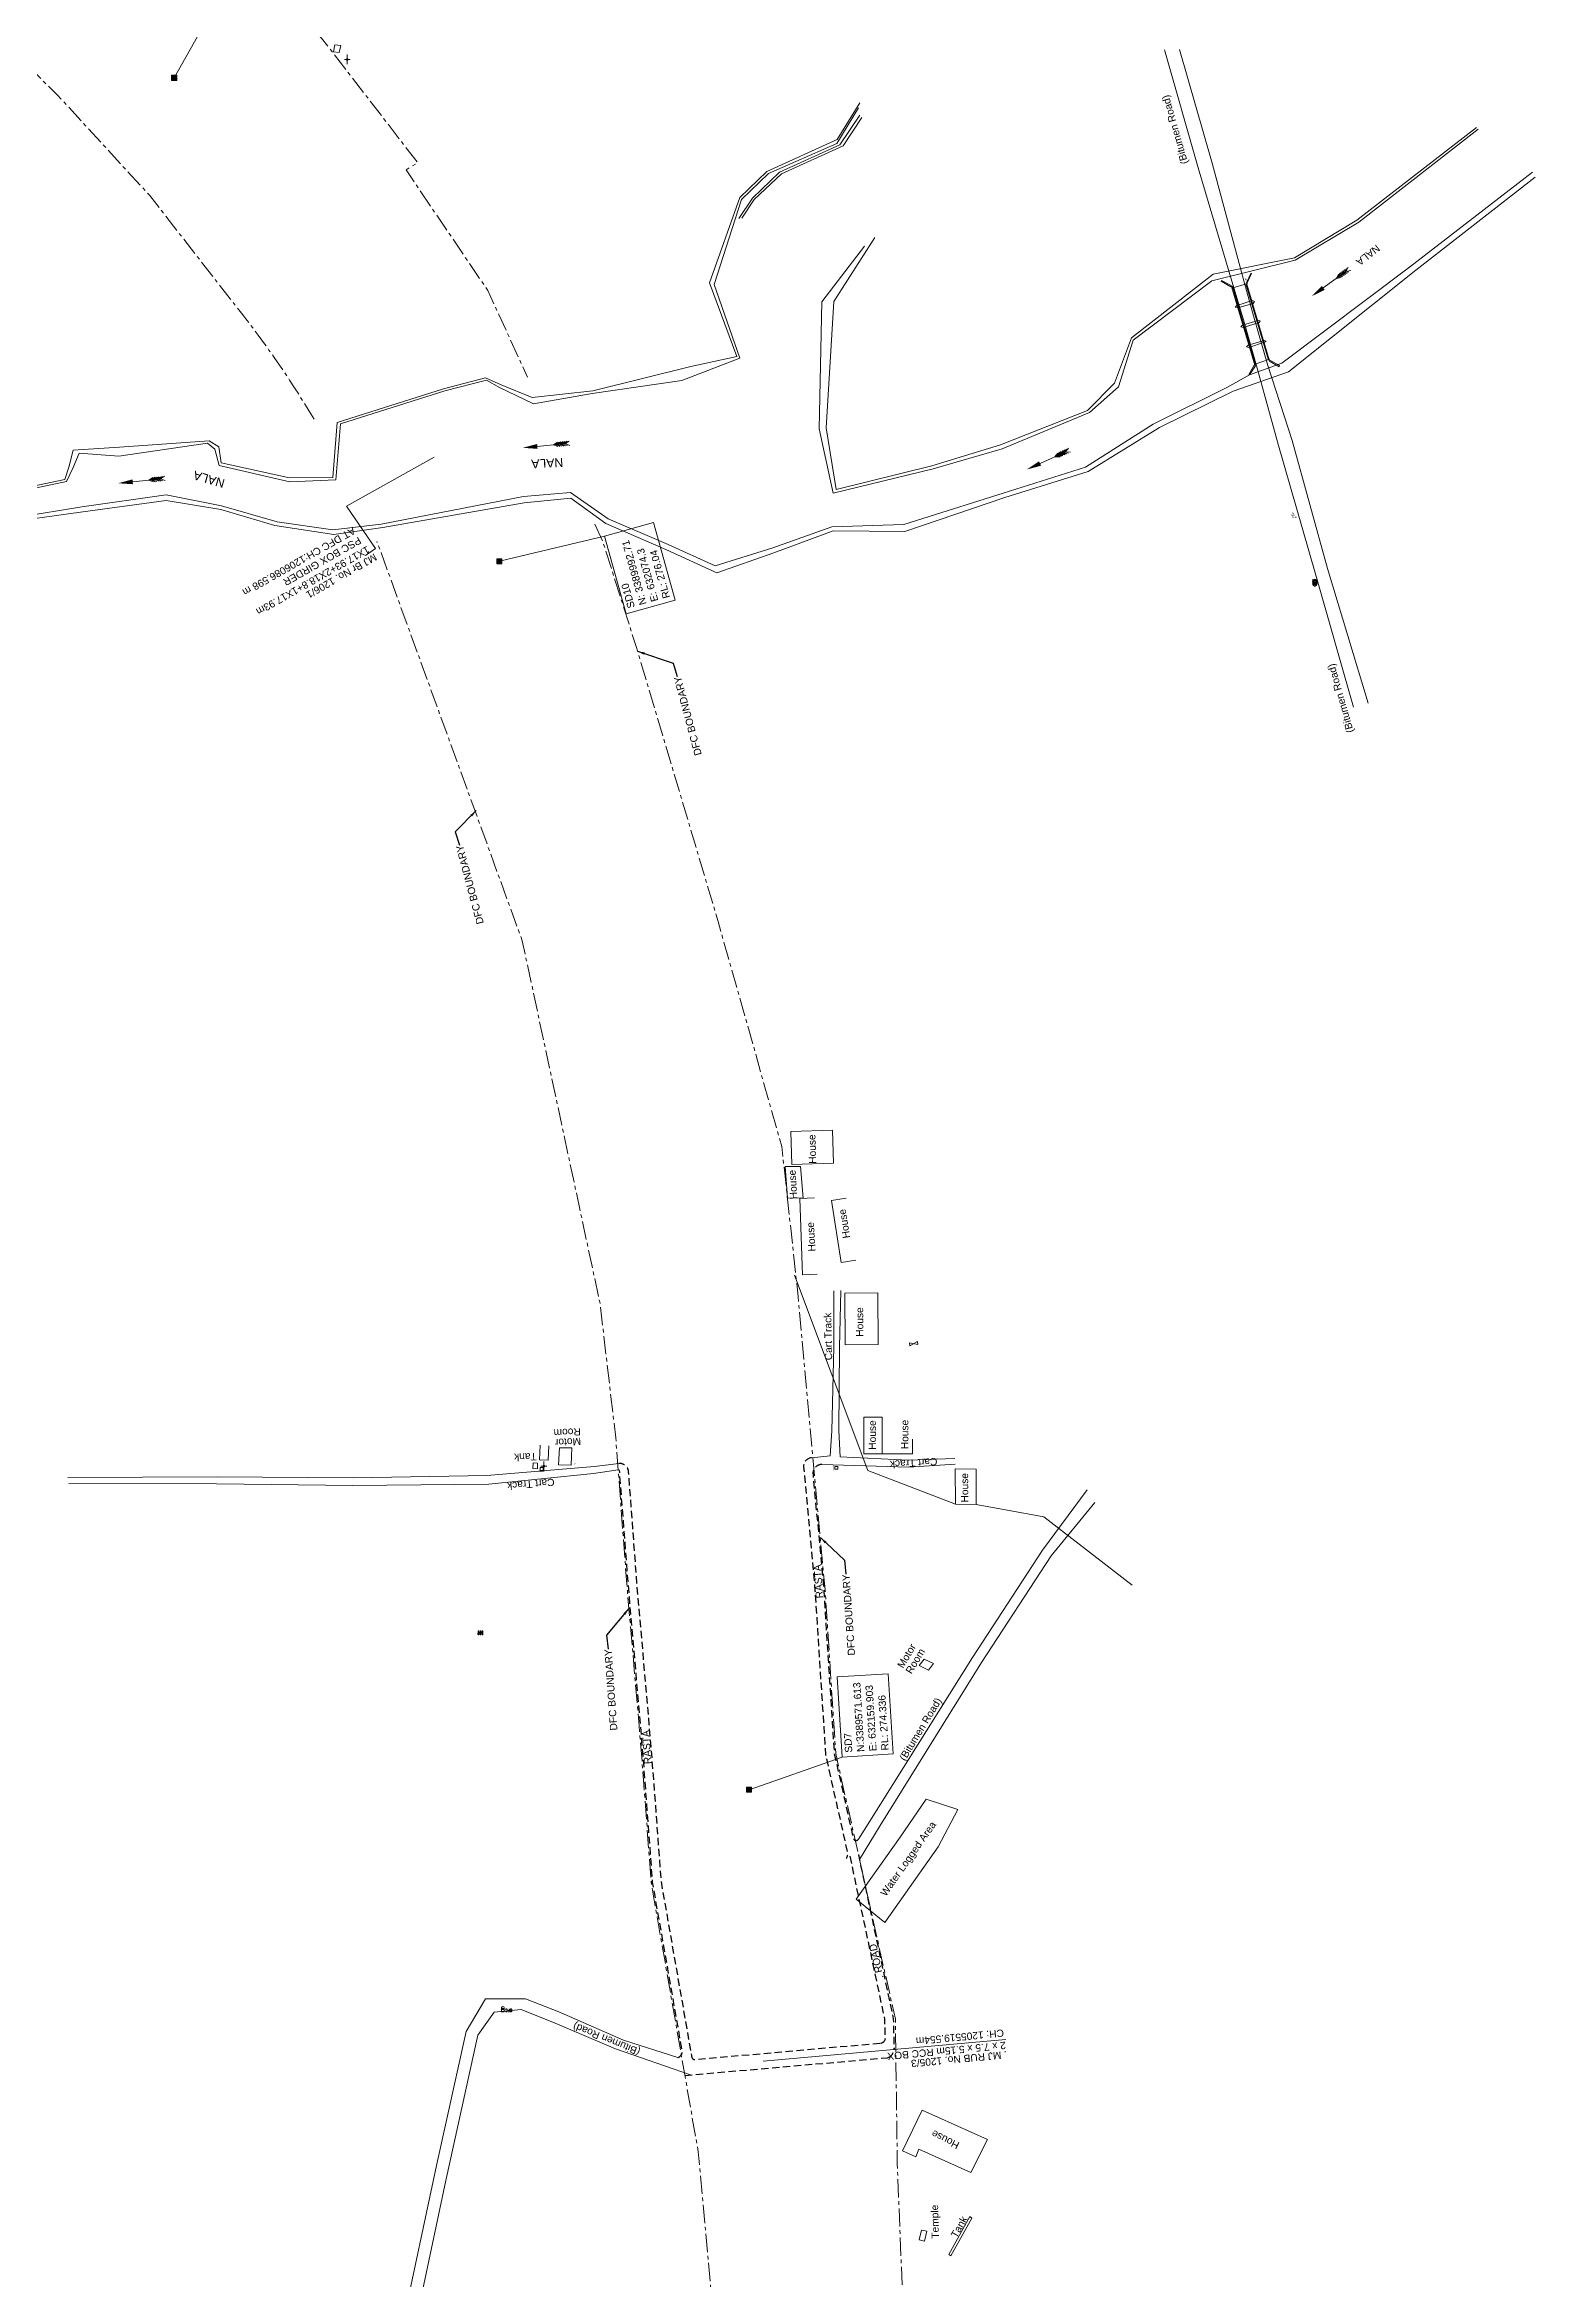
# Model space of a CAD drawing. Header units: metres. Extents: x 628572 to 633121, y 3388024 to 3391117.
# Drawn here: x 631918 to 632429, y 3389404 to 3390170 of the extents above; entities that cross this region are included whole.
import ezdxf
from ezdxf.enums import TextEntityAlignment as Align

# ---------------------------------------------------------------- set-up
doc = ezdxf.new("R2010")
doc.units = ezdxf.units.M
doc.header["$MEASUREMENT"] = 0
doc.linetypes.add('CENTER', pattern=[2, 1.25, -0.25, 0.25, -0.25])
doc.linetypes.add('DASHED', pattern=[0.75, 0.5, -0.25])
for name, color, linetype, lineweight in [('Bench_Mark', 7, 'Continuous', 0), ('Bore', 8, 'Continuous', 0), ('BRIDGE DETAILS PLAN', 1, 'Continuous', 0), ('BRIDGE_PARAPET', 251, 'Continuous', 0), ('CANAL_BOTTOM', 5, 'Continuous', 0), ('CANAL_TOP', 5, 'Continuous', 0), ('CART_TRACK', 34, 'Continuous', 0), ('COMMERCIAL_BLD_PUC', 251, 'Continuous', 0), ('DFCC BOUNDARY', 6, 'CENTER', 0), ('Gate', 251, 'Continuous', 0), ('OFC_PILLAR', 251, 'Continuous', 0), ('PIER_OR_ABUTMENT', 7, 'Continuous', 0), ('PIPE_LINE', 7, 'Continuous', 0), ('Religious_Place', 251, 'Continuous', 0), ('RESIDENTIAL_BL_PUC', 251, 'Continuous', 0), ('RESIDENTIAL_BL_SEMI', 251, 'Continuous', 0), ('River Text', 5, 'Continuous', 0), ('Shed', 251, 'Continuous', 0), ('SIGN_BOARD', 251, 'Continuous', 0), ('SIGNAL_POST', 251, 'Continuous', 0), ('Subroad Edge', 34, 'Continuous', 0), ('Tank', 7, 'Continuous', 0), ('Tbm Pillar', 8, 'Continuous', 0), ('Telephone_Pole', 8, 'Continuous', 0), ('Text', 251, 'Continuous', 0), ('TOPOSTYLEREMARK', 251, 'Continuous', 0), ('Transformer', 251, 'Continuous', 0), ('VILLAGE_BOUNDARY', 7, 'Continuous', 0), ('WATER_LOGGED_AREA', 5, 'Continuous', 0), ('WING_WALL', 7, 'Continuous', 0)]:
    doc.layers.add(name, color=color, linetype=linetype, lineweight=lineweight)
doc.layers.add('PROPOSED ROAD', color=10, linetype='DASHED')
doc.styles.add('notes', font='romans.shx', dxfattribs={"height": 2})
doc.styles.get("Standard").update_dxf_attribs({"font": 'arial.ttf'})
doc.styles.add('Text', font='arial.ttf', dxfattribs={"height": 2})
doc.dimstyles.new('ISO-25', dxfattribs={"dimtxt": 2.5, "dimasz": 2.5, "dimexe": 1.25, "dimexo": 0.625, "dimtad": 1, "dimtxsty": 'Standard', "dimcen": 2.5, "dimadec": 0, "dimazin": 0, "dimtfac": 1, "dimtmove": 0, "dimatfit": 3, "dimfxl": 1, "dimarcsym": 0})

# ---------------------------------------------------------------- blocks, each defined once
blk = doc.blocks.new('BORE')
at = {"ltscale": 0.5}
for q in [(-0.99, 0), (0, 1.64), (0.99, 0), (0, -1.64)]:
    blk.add_line((0, 0), q, dxfattribs=at)
blk.add_circle((0, 0), 0.328, dxfattribs=at)
blk = doc.blocks.new('OFC')
at = {"ltscale": 5}
for p, q in [((-0.46, 0), (-0.46, 1.23)), ((-0.46, 0), (0.46, 0)), ((0.46, 0), (0.46, 1.23))]:
    blk.add_line(p, q, dxfattribs=at)
at = {"extrusion": (-1, -8.21066e-11, 0), "elevation": 0.34, "flags": 128}
blk.add_lwpolyline([(-1.13, 1.23), (-1.13, 0), (-0.77, 0), (-0.77, 1.23), (-1.13, 1.23)], close=True, dxfattribs=at)
at = {"extrusion": (-2.00765e-10, 1, 0), "elevation": 1.13, "flags": 128}
blk.add_lwpolyline([(-0.38, 1.23), (-0.38, 0), (0.34, 0), (0.34, 1.23), (-0.38, 1.23)], close=True, dxfattribs=at)
at = {"flags": 128}
blk.add_lwpolyline([(0.38, 1.13), (0.38, 0.77), (-0.34, 0.77), (-0.34, 1.13), (0.38, 1.13)], close=True, dxfattribs=at)
at = {"elevation": 1.23, "flags": 128}
blk.add_lwpolyline([(0.38, 0.77), (0.38, 1.13), (-0.34, 1.13), (-0.34, 0.77), (0.38, 0.77)], close=True, dxfattribs=at)
at = {"extrusion": (-8.0306e-11, -1, 0), "elevation": -0.77, "flags": 128}
blk.add_lwpolyline([(-0.34, 1.23), (-0.34, 0), (0.38, 0), (0.38, 1.23), (-0.34, 1.23)], close=True, dxfattribs=at)
at = {"extrusion": (1, -3.28427e-10, 0), "elevation": 0.38, "flags": 128}
blk.add_lwpolyline([(0.77, 1.23), (0.77, 0), (1.13, 0), (1.13, 1.23), (0.77, 1.23)], close=True, dxfattribs=at)
at = {"ltscale": 5}
blk.add_arc((0, 1.36), 0.48, 343.89789, 196.10211, dxfattribs=at)
at = {"ltscale": 5, "style": 'notes'}
blk.add_text('OFC', height=0.246, rotation=0, dxfattribs=at).set_placement((-0.33, 0.84))
at = {"style": 'notes'}
blk.add_text('OFC', height=0.937, rotation=180, dxfattribs=at).set_placement((3.18, 0.99, -359.18))
blk = doc.blocks.new('TBM')
at = {"const_width": 0.042, "flags": 128}
blk.add_lwpolyline([(0.84, -0.84), (-0.84, -0.84), (-0.84, 0.84), (0.84, 0.84), (0.84, -0.84)], close=True, dxfattribs=at)
at = {"flags": 128}
blk.add_lwpolyline([(0.5, -0.5), (-0.5, -0.5), (-0.5, 0.5), (0.5, 0.5), (0.5, -0.5)], close=True, dxfattribs=at)
blk = doc.blocks.new('SIG')
for color, points in [(1, [(-0.22, 0.42, 0.180295), (-0.01, 0.33, -0.00255), (0.01, 0.33, -0.00255), (0.02, 0.33, 0.180295), (0.23, 0.42, -0.002654), (0.25, 0.44, 0.184495), (0.33, 0.65, 1.000001), (-0.32, 0.65, 0.184495), (-0.24, 0.44, -0.002654)]), (2, [(0.23, -0.23, -0.002654), (0.25, -0.21, 0.184495), (0.33, 0.01, 1.000001), (-0.32, 0.01, 0.184495), (-0.24, -0.21, -0.002654), (-0.22, -0.23, 0.180295), (-0.01, -0.32, -0.00255), (0.01, -0.32, -0.00255), (0.02, -0.32, 0.180295)]), (3, [(0.23, -0.88, -0.002654), (0.25, -0.86, 0.184495), (0.33, -0.64, 1.000001), (-0.32, -0.64, 0.184495), (-0.24, -0.86, -0.002654), (-0.22, -0.88, 0.395599)])]:
    blk.add_hatch(color=color).paths.add_polyline_path(points)
for p, q in [((-0.31, 0.98), (-0.32, -0.9)), ((0.33, -0.9), (0.32, 0.98))]:
    blk.add_line(p, q)
at = {"flags": 128}
for points in [[(-0.31, 0.98), (-0.81, 0.98, 0.198758), (-0.42, 0.41, 0.003814), (-0.31, 0.39)], [(-0.31, 0.33), (-0.81, 0.33, 0.198758), (-0.42, -0.23, 0.003727), (-0.32, -0.26)], [(0.32, 0.98), (0.82, 0.98, -0.198758), (0.44, 0.41, -0.003814), (0.32, 0.39)], [(0.32, 0.33), (0.82, 0.33, -0.198758), (0.44, -0.23, -0.003727), (0.33, -0.26)], [(-0.32, -0.32), (-0.81, -0.32, 0.198758), (-0.42, -0.88, 0.003639), (-0.32, -0.9)], [(0.33, -0.32), (0.82, -0.32, -0.198758), (0.44, -0.88, -0.003639), (0.33, -0.9)]]:
    blk.add_lwpolyline(points, format="xyb", dxfattribs=at)
for centre, radius, start, end in [((0.01, 0.91), 0.324, 12.40488, 167.59512), ((0.01, 0.81), 0.357, 27.75781, 152.24219), ((0.01, -0.9), 0.324, 181.45715, 358.54285)]:
    blk.add_arc(centre, radius, start, end)
blk = doc.blocks.new('TRF_1')
blk.add_hatch(color=256).paths.add_polyline_path([(0.22, -0.04), (0.38, 0.42), (-0.98, -0.29), (0.02, 0.04), (-0.18, -0.39), (0.98, 0.09)])
for p, q in [((-0.69, 0.72), (-0.69, -0.72)), ((-0.52, 0.72), (-0.69, 0.72)), ((-0.52, -0.72), (-0.52, 0.72)), ((0, 0.72), (0, -0.72)), ((0.17, 0.72), (0, 0.72)), ((0.17, -0.72), (0.17, 0.72)), ((0.7, 0.72), (0.7, -0.72)), ((0.87, 0.72), (0.7, 0.72)), ((0.87, -0.72), (0.87, 0.72)), ((-0.69, -0.72), (-0.52, -0.72)), ((0, -0.72), (0.17, -0.72)), ((0.7, -0.72), (0.87, -0.72))]:
    blk.add_line(p, q)
at = {"flags": 128}
blk.add_lwpolyline([(0.22, -0.04), (0.38, 0.42), (-0.98, -0.29), (0.02, 0.04), (-0.18, -0.39), (0.98, 0.09), (0.22, -0.04)], close=True, dxfattribs=at)
blk = doc.blocks.new('TSB')
at = {"const_width": 0.132, "flags": 128}
blk.add_lwpolyline([(-0.51, 0.84), (0.54, 0.84), (0, 1.85), (-0.51, 0.84)], close=True, dxfattribs=at)
at = {"const_width": 0.142, "flags": 128}
blk.add_lwpolyline([(0, 0.84), (0, 0)], dxfattribs=at)
blk = doc.blocks.new('GT')
at = {"layer": 'Gate'}
for p, q in [((-0.5, -0.5), (-0.5, 0.5)), ((-0.5, 0.5), (0.5, -0.5)), ((0.5, 0.5), (0.5, -0.5))]:
    blk.add_line(p, q, dxfattribs=at)
at = {"layer": 'Gate', "flags": 128}
blk.add_lwpolyline([(0.5, 0.5), (-0.5, -0.5)], dxfattribs=at)
blk = doc.blocks.new('River A')
at = {"layer": 'River Text'}
for p, q in [((0, 0), (-3.6, 7.5, -1499.5)), ((0.1, 6), (-3.5, 13.6, -1499.5)), ((0.1, 3.3), (-3.5, 10.8, -1499.5)), ((0.2, 9.9), (-3.4, 17.4, -1499.5)), ((0.3, 12.9), (-3.3, 20.5, -1499.5)), ((0.4, 16.4), (-3.2, 24, -1499.5)), ((0.5, 20.3), (-3.1, 27.8, -1499.5)), ((0.5, 22.3), (0, 0)), ((0, 0), (4, 7.4, -1499.5)), ((0.1, 6), (4.1, 13.4, -1499.5)), ((0.1, 3.3), (4.1, 10.7, -1499.5)), ((0.2, 9.9), (4.2, 17.2, -1499.5)), ((0.3, 12.9), (4.3, 20.3, -1499.5)), ((0.4, 16.4), (4.4, 23.8, -1499.5)), ((0.5, 20.3), (4.5, 27.7, -1499.5))]:
    blk.add_line(p, q, dxfattribs=at)
at = {"layer": 'River Text', "flags": 128}
blk.add_lwpolyline([(-0.7, -27.7), (0.5, 22.3)], dxfattribs=at)
at = {"layer": 'River Text', "extrusion": (0, 0, -1)}
blk.add_solid([(-3.5, -27.8), (1.3, -52.7), (4.8, -27.6)], dxfattribs=at)
blk = doc.blocks.new('BM')
blk.add_hatch(color=256).paths.add_polyline_path([(-0.88, -0.88), (-0.88, 0.88), (0.88, 0.88), (0.88, -0.88)])
for p, q in [((0.88, 0.88), (-0.88, 0.88)), ((-0.88, 0.88), (-0.88, -0.88)), ((0.88, -0.88), (0.88, 0.88)), ((-0.88, -0.88), (0.88, -0.88))]:
    blk.add_line(p, q)

msp = doc.modelspace()

# ---------------------------------------------------------------- linework, layer by layer
at = {"layer": 'BRIDGE DETAILS PLAN', "color": 10, "lineweight": 13, "flags": 128}
for points in [[(632021.91, 3390011.55), (632051.92, 3390028.43)], [(632021.91, 3390011.55), (632031.82, 3389997.03), (632028.45, 3389994.73)], [(632164.67, 3389478.54), (632247.92, 3389485.95)]]:
    msp.add_lwpolyline(points, dxfattribs=at)
at = {"layer": 'BRIDGE_PARAPET', "linetype": 'Continuous', "flags": 128}
for points in [[(632325.61, 3390086.97), (632325.26, 3390086.94), (632333.26, 3390059.97), (632333.52, 3390060.02), (632325.61, 3390086.97)], [(632337.93, 3390061.6), (632338.19, 3390061.76), (632330.58, 3390087.73), (632330.22, 3390087.81), (632337.93, 3390061.6)]]:
    msp.add_lwpolyline(points, close=True, dxfattribs=at)
at = {"layer": 'CANAL_BOTTOM', "linetype": 'Continuous', "flags": 128}
for points in [[(631903, 3390015.27), (631925.9, 3390020.05), (631928.19, 3390024.85), (631930.2, 3390029.77), (631943.8, 3390028.71), (631974.24, 3390033.18), (631976.75, 3390031.12), (631978.25, 3390025.48), (632002.42, 3390019.92), (632018.25, 3390020.67), (632019.83, 3390039.8), (632055.55, 3390051.1), (632069.83, 3390054.81), (632074.38, 3390052.22), (632085.99, 3390046.7), (632106.14, 3390050.19), (632136.86, 3390054.66), (632156.75, 3390062.32), (632147.88, 3390087.61), (632157.31, 3390116.75), (632166.59, 3390125.68), (632189.99, 3390135.95), (632197.38, 3390148.15)], [(632197.9, 3390145.59), (632191, 3390135.46), (632170.36, 3390126.09), (632161.1, 3390117.13), (632156.37, 3390110.16)], [(632199.41, 3390100.72), (632184.88, 3390081.66), (632183.88, 3390038.09), (632188.69, 3390016.08), (632223.03, 3390024.4), (632246.6, 3390031.26), (632276.59, 3390043.66), (632286.5, 3390052.53), (632291.54, 3390068.55), (632318.48, 3390088.83), (632347.11, 3390095.96), (632368.93, 3390108.98), (632409.87, 3390140.77)], [(631903.26, 3390006.78), (631931.12, 3390011.38), (631960.02, 3390015.43), (631979.07, 3390011.73), (631998.1, 3390006.19), (632017.21, 3390003.46), (632033.77, 3390005.42), (632082.6, 3390014.86), (632098.73, 3390016.28), (632111.62, 3390007.2), (632132.14, 3389998.48), (632148.31, 3389991.1), (632168.09, 3389997.28), (632188.21, 3390004.52), (632212.94, 3390005.26), (632246.94, 3390016.01), (632275.19, 3390024.96), (632298.4, 3390039.72), (632323.91, 3390052.38), (632331.49, 3390056.6), (632342.52, 3390060.65), (632386.28, 3390093.49), (632428.5, 3390126.13)]]:
    msp.add_lwpolyline(points, dxfattribs=at)
at = {"layer": 'CANAL_TOP', "linetype": 'Continuous', "flags": 128}
for points in [[(631902.94, 3390016.03), (631925.29, 3390020.68), (631926.68, 3390025), (631928.2, 3390030.84), (631944.13, 3390031.86), (631974.76, 3390034.04), (631978.14, 3390031.94), (631978.89, 3390026.44), (632002.4, 3390021.27), (632017.22, 3390021.47), (632018.66, 3390040.32), (632055.11, 3390051.82), (632069.55, 3390055.58), (632074.91, 3390053.22), (632085.5, 3390048.89), (632106.29, 3390051.17), (632139.95, 3390059.42), (632155.75, 3390062.94), (632146.34, 3390088.12), (632156.68, 3390117.42), (632165.96, 3390126.36), (632190.11, 3390137.31), (632197.9, 3390149.83)], [(632198.52, 3390144.85), (632192.13, 3390135.09), (632170.98, 3390125.51), (632161.64, 3390116.74), (632157.36, 3390110.35)], [(632189.79, 3390017.29), (632222.57, 3390025.43), (632246.04, 3390032.67), (632275.91, 3390044.35), (632285.17, 3390053.74), (632290.94, 3390069.25), (632318.99, 3390091.1), (632346.85, 3390096.68), (632368.29, 3390109.61), (632409.22, 3390141.4)], [(631902.63, 3390005.62), (631930.74, 3390009.49), (631960.09, 3390013.49), (631978.84, 3390010.5), (631997.27, 3390005.01), (632017.5, 3390001.83), (632034.33, 3390004.24), (632082.79, 3390012.74), (632098.74, 3390014.35), (632110.75, 3390005.63), (632131.37, 3389996.74), (632148.8, 3389988.74), (632168.42, 3389995.61), (632188.71, 3390003.17), (632213.33, 3390002.94), (632247.51, 3390014.53), (632276.19, 3390023.48), (632300.62, 3390038.58), (632325.86, 3390051), (632344.86, 3390057.61), (632388.48, 3390092.53), (632429.42, 3390124.32)], [(632202.96, 3390103.66), (632188.94, 3390081.75), (632186.36, 3390038.43), (632189.79, 3390017.29)]]:
    msp.add_lwpolyline(points, dxfattribs=at)
at = {"layer": 'CART_TRACK', "linetype": 'Continuous', "flags": 128}
for points in [[(632181.25, 3389685.41), (632187.65, 3389686.1), (632188.31, 3389694.66), (632188.98, 3389723.29), (632188.9, 3389742.61)], [(632191.39, 3389742.73), (632190.85, 3389723.34), (632190.62, 3389694.73), (632191.15, 3389685.74), (632214.6, 3389684.59), (632230.37, 3389685.18)], [(631926.41, 3389678.66), (631977.51, 3389678.83), (632024.25, 3389678.48), (632069.99, 3389679.28), (632106.86, 3389682.46), (632115.24, 3389683.41)], [(631926.69, 3389676.56), (631977.35, 3389676.41), (632024.02, 3389675.9), (632070.63, 3389676.3), (632106.56, 3389679.97), (632115.03, 3389681.23)], [(632184.8, 3389683.09), (632214.67, 3389682.18), (632230.55, 3389683.19)]]:
    msp.add_lwpolyline(points, dxfattribs=at)
at = {"layer": 'COMMERCIAL_BLD_PUC', "linetype": 'Continuous', "flags": 128}
msp.add_lwpolyline([(632091.25, 3389689.54), (632091.05, 3389684.54), (632088.04, 3389684.66), (632088.24, 3389689.66)], dxfattribs=at)
for points in [[(632094.62, 3389682.92), (632098.85, 3389682.86), (632099.16, 3389688.8), (632094.89, 3389688.85), (632094.62, 3389682.92)], [(632218.22, 3389614.17), (632221.45, 3389612.64), (632223.15, 3389614.84), (632219.9, 3389616.38), (632218.22, 3389614.17)]]:
    msp.add_lwpolyline(points, close=True, dxfattribs=at)
at = {"layer": 'DFCC BOUNDARY', "ltscale": 5, "flags": 128}
msp.add_lwpolyline([(632010.76, 3390041.44, 0.03442), (631982.04, 3390082.66), (631954.44, 3390118.08), (631922.85, 3390152.49), (631888.23, 3390186.42), (631850.33, 3390219.58), (631828.74, 3390233.56), (631812.94, 3390243.47), (631768.97, 3390270.7), (631744.72, 3390285.61), (631714.71, 3390306.96), (631715.71, 3390311.83), (631688.4, 3390315.25), (631652.85, 3390325.44), (631600.46, 3390339.24), (631546.82, 3390351.25), (631506.59, 3390357.48), (631456.87, 3390359.24), (631406.68, 3390355.99), (631355.79, 3390351.48), (631315.98, 3390344.52), (631272.46, 3390335.04), (631224.59, 3390318.86), (631179.85, 3390301.17), (631137.91, 3390281.13), (631096.41, 3390256.13), (631060.3, 3390228.67), (631020.83, 3390197.37), (630985.42, 3390169.36), (630916.1, 3390101.73), (630878.17, 3390064.55), (630840.45, 3390028.75), (630807.55, 3389995.17), (630773.62, 3389959.26), (630737.88, 3389923.8), (630717.31, 3389899.03), (630685.03, 3389871.14), (630648.51, 3389827.53), (630585.34, 3389778.7), (630551.08, 3389750.02), (630518.3, 3389723.41), (630488.86, 3389702.46), (630383.62, 3389652.7), (630303.04, 3389618.51), (630249.78, 3389610.06), (630182.21, 3389603.79), (630150.9, 3389596.66), (630085.52, 3389590.64), (630054.51, 3389591.94), (630017.49, 3389596.7), (629879.58, 3389628.87), (629848.68, 3389646.13), (629811.33, 3389654.54), (629780.73, 3389661.6), (629751.82, 3389677.8), (629651.6, 3389677.73), (629608.17, 3389733.18), (629531.39, 3389831.85), (629514.59, 3389854.15), (629500.66, 3389871.53), (629485.26, 3389891.81), (629454.85, 3389931.12), (629439.26, 3389950.83), (629420.8, 3389953.6), (629411.46, 3389971.87), (629399.77, 3389994.43), (629379.24, 3390039.87), (629370.66, 3390063.02), (629361.91, 3390086.65), (629349.8, 3390109.88), (629338.61, 3390130.98), (629327.07, 3390153.46), (629315.5, 3390175.4), (629306.68, 3390199.83), (629295.99, 3390221.33), (629286.54, 3390242.05), (629270.67, 3390277.99), (629259.84, 3390300.09), (629248.84, 3390323.81), (629238.2, 3390347.19), (629227.85, 3390370.37), (629217.99, 3390391.94), (629207.47, 3390414.78), (629177.02, 3390483.73), (629157.93, 3390529.57), (629148.13, 3390553.02), (629111.52, 3390617.22), (629091.99, 3390639.03), (629073.63, 3390659.38), (629057.11, 3390679.38), (629042.81, 3390701.36), (629027.13, 3390721.75), (628993.79, 3390758.76), (628993.79, 3390758.76), (628993.79, 3390758.76), (628955.39, 3390792.72)], format="xyb", dxfattribs=at)
for points in [[(631779.18, 3390361.37), (631858.37, 3390310.31), (631903.54, 3390279.67), (631942.87, 3390245.03), (631978.18, 3390209.9), (632013.34, 3390172.07), (632046.28, 3390129.36), (632042.31, 3390126.84), (632070.37, 3390085.47), (632083.94, 3390055.84)], [(632107.02, 3390005.45), (632109.73, 3389999.53), (632121.16, 3389963.54), (632149.28, 3389869.27), (632171.11, 3389792.05), (632176.72, 3389740.54), (632185.97, 3389640.08), (632189.59, 3389584.04), (632210.05, 3389492.9), (632210.7, 3389443.22), (632213.06, 3389384.88), (632217.47, 3389333.73), (632222.92, 3389288.17), (632230.08, 3389245.69), (632238.24, 3389203.21), (632255.43, 3389156.22), (632275.38, 3389110.08)], [(632162.02, 3389233.86), (632142.44, 3389447.6), (632126.31, 3389539.89), (632123.73, 3389574.93), (632122.21, 3389593.55), (632117.97, 3389642.16), (632114.2, 3389692.24), (632108.79, 3389738.38), (632082.16, 3389862.55), (632032.33, 3389999.51)]]:
    msp.add_lwpolyline(points, dxfattribs=at)
at = {"layer": 'PIER_OR_ABUTMENT', "linetype": 'Continuous', "flags": 128}
for points in [[(632325.42, 3390086.29), (632330.78, 3390087.91)], [(632326.55, 3390079.81), (632327.08, 3390080.42), (632332.51, 3390082.04), (632333.12, 3390081.78), (632332.72, 3390081.04), (632327.3, 3390079.57), (632326.55, 3390079.81)], [(632328.52, 3390073.03), (632329.03, 3390073.63), (632334.46, 3390075.22), (632335.12, 3390075.08), (632334.73, 3390074.56), (632329.28, 3390072.8), (632328.52, 3390073.03)], [(632330.46, 3390066.23), (632331.02, 3390066.84), (632336.41, 3390068.38), (632337.1, 3390068.19), (632336.63, 3390067.79), (632331.25, 3390066.03), (632330.46, 3390066.23)], [(632333.02, 3390060.19), (632338.32, 3390061.97)]]:
    msp.add_lwpolyline(points, dxfattribs=at)
at = {"layer": 'PROPOSED ROAD', "ltscale": 5, "flags": 128}
for points in [[(632204.77, 3389484.63), (632141.43, 3389479.03, -0.389584), (632140.36, 3389479.86), (632129.79, 3389540.32), (632127.22, 3389575.2), (632125.7, 3389593.84), (632121.46, 3389642.45), (632118.58, 3389680.66, 0.425151), (632115.25, 3389683.41)], [(632135.42, 3389479.77, 0.298119), (632137.03, 3389481.79), (632126.81, 3389539.95), (632124.23, 3389574.97), (632122.71, 3389593.59), (632118.47, 3389642.2), (632115.46, 3389681.3)], [(632181.25, 3389685.41, 0.409377), (632178.59, 3389682.15), (632182.48, 3389639.81), (632186.11, 3389583.54), (632193.57, 3389550.32, -0.199889), (632193.17, 3389548.04)], [(632184.89, 3389683.09, 0.450509), (632181.81, 3389679.82), (632185.47, 3389640.04), (632189.09, 3389583.97), (632195.6, 3389555, 0.666821), (632197.41, 3389554.68)], [(632194.43, 3389548.79), (632206.33, 3389492.95), (632206.5, 3389486.21, -0.374156), (632204.77, 3389484.63)]]:
    msp.add_lwpolyline(points, format="xyb", dxfattribs=at)
for points in [[(632197.36, 3389549.41), (632209.33, 3389493.02), (632209.59, 3389482.6)], [(632137.89, 3389473.67), (632207.31, 3389479.74)]]:
    msp.add_lwpolyline(points, dxfattribs=at)
at = {"layer": 'PROPOSED ROAD', "ltscale": 5}
msp.add_lwpolyline([(632207.31, 3389479.74, 0.363874), (632209.58, 3389483.02)], format="xyb", dxfattribs=at)
at = {"layer": 'Religious_Place', "linetype": 'Continuous', "flags": 128}
msp.add_lwpolyline([(632218.25, 3389417.27), (632220.07, 3389416.9), (632220.86, 3389420.25), (632219.04, 3389420.62), (632218.25, 3389417.27)], close=True, dxfattribs=at)
at = {"layer": 'RESIDENTIAL_BL_PUC', "linetype": 'Continuous', "flags": 128}
for points in [[(632174.54, 3389785.92), (632174.18, 3389797.19), (632188.5, 3389797.66), (632188.86, 3389786.37), (632174.54, 3389785.92)], [(632192.75, 3389741.83), (632192.84, 3389724.15), (632204.13, 3389724.21), (632204.04, 3389741.89), (632192.75, 3389741.83)], [(632199.2, 3389699.31), (632199.22, 3389686.72), (632205.53, 3389686.71), (632205.51, 3389699.3), (632199.2, 3389699.31)], [(632230.58, 3389681.55), (632230.63, 3389669.44), (632237.76, 3389669.4), (632237.72, 3389681.51), (632230.58, 3389681.55)]]:
    msp.add_lwpolyline(points, close=True, dxfattribs=at)
for points in [[(632183.18, 3389748.29), (632178.18, 3389748.12), (632177.31, 3389774.32), (632182.31, 3389774.49)], [(632196.45, 3389753.12), (632191.51, 3389752.34), (632188.18, 3389773.61), (632193.12, 3389774.38)], [(632215.88, 3389691.76), (632215.91, 3389686.76), (632205.53, 3389686.71), (632205.51, 3389691.7)], [(632219.21, 3389461.77), (632241.58, 3389451.72), (632235.91, 3389440.4), (632218.09, 3389448.42), (632217.01, 3389445.74), (632212.46, 3389447.78), (632212.46, 3389447.78), (632219.21, 3389461.77)]]:
    msp.add_lwpolyline(points, dxfattribs=at)
at = {"layer": 'RESIDENTIAL_BL_SEMI', "linetype": 'Continuous', "flags": 128}
msp.add_lwpolyline([(632177.54, 3389785.23), (632172.3, 3389785.29), (632173.04, 3389774.45), (632178.47, 3389774.39), (632177.54, 3389785.23)], close=True, dxfattribs=at)
at = {"layer": 'Shed', "linetype": 'Continuous', "flags": 128}
msp.add_lwpolyline([(632017.43, 3390167.38), (632019.42, 3390167.16), (632019.92, 3390169.5), (632017.93, 3390169.72), (632017.43, 3390167.38)], close=True, dxfattribs=at)
at = {"layer": 'Subroad Edge', "linetype": 'Continuous', "flags": 128}
for points in [[(632367.13, 3389942.64), (632353.91, 3389988.72), (632341.37, 3390032.35), (632334.12, 3390058.94), (632329.41, 3390075.48), (632325.67, 3390087.6), (632313.79, 3390127.59), (632302.29, 3390168.07)], [(632372.13, 3389944.07), (632358.14, 3389990.26), (632346.09, 3390034.13), (632337.78, 3390059.86), (632332.76, 3390076.89), (632329.44, 3390088.85), (632318.68, 3390129.22), (632307.5, 3390168.17)], [(632197.41, 3389554.68), (632201.31, 3389560.79), (632236.46, 3389616.92), (632260.45, 3389653.77), (632275.82, 3389674.42)], [(632197.41, 3389554.68), (632201.31, 3389560.79), (632236.46, 3389616.92), (632260.45, 3389653.77), (632275.82, 3389674.42)], [(632197.72, 3389547.74), (632204.88, 3389559.29), (632239.56, 3389615.23), (632263.41, 3389651.79), (632278.39, 3389670.05)], [(632040.97, 3389387.45), (632052.7, 3389442.85), (632062.93, 3389488.73), (632069.49, 3389499.93), (632083.27, 3389499.97), (632094.7, 3389495.43), (632116.88, 3389485.72), (632135.42, 3389479.77)], [(632045.14, 3389386.31), (632055.96, 3389437.62), (632066.92, 3389487.5), (632072.51, 3389495.34), (632081.73, 3389496.23), (632093.4, 3389491.58), (632114.12, 3389482.8), (632139.83, 3389473.84)]]:
    msp.add_lwpolyline(points, dxfattribs=at)
at = {"layer": 'Tank', "linetype": 'Continuous', "flags": 128}
for points in [[(632087.33, 3389681.58), (632085.78, 3389681.73), (632085.85, 3389683.71), (632087.41, 3389683.57), (632087.33, 3389681.58)], [(632229.07, 3389411.82), (632228.4, 3389412.32), (632235.53, 3389425.26), (632236.22, 3389424.75), (632229.07, 3389411.82)]]:
    msp.add_lwpolyline(points, close=True, dxfattribs=at)
at = {"layer": 'TOPOSTYLEREMARK'}
for p, q in [((631962.79, 3390158.43), (631976.25, 3390182.36)), ((632074.3, 3389992.71), (632110.3, 3390001.27)), ((632159.9, 3389571.61), (632191.85, 3389582.81))]:
    msp.add_line(p, q, dxfattribs=at)
at = {"layer": 'TOPOSTYLEREMARK', "linetype": 'Continuous', "flags": 128}
for points in [[(632134.6, 3389979.43), (632117.74, 3389974.74), (632110.3, 3390001.27), (632127.16, 3390005.96), (632134.6, 3389979.43)], [(632209.32, 3389583.86), (632191.85, 3389582.81), (632190.13, 3389610.31), (632207.6, 3389611.36), (632209.32, 3389583.86)]]:
    msp.add_lwpolyline(points, close=True, dxfattribs=at)
at = {"layer": 'VILLAGE_BOUNDARY', "linetype": 'Continuous', "flags": 128}
for points in [[(632230.63, 3389669.44), (632200.59, 3389681.02), (632175.52, 3389748.02)], [(632291.18, 3389641.71), (632260.88, 3389665.11), (632237.76, 3389669.4)]]:
    msp.add_lwpolyline(points, dxfattribs=at)
at = {"layer": 'WATER_LOGGED_AREA', "linetype": 'Continuous', "flags": 128}
msp.add_lwpolyline([(632206.43, 3389526.11), (632224.68, 3389551.98), (632231.46, 3389564.82), (632220.61, 3389568.35), (632211.65, 3389555.3), (632196.55, 3389534.04), (632206.43, 3389526.11)], dxfattribs=at)
at = {"layer": 'WING_WALL', "linetype": 'Continuous', "flags": 128}
for points in [[(632321.72, 3390088.7), (632324.99, 3390086.81), (632325.17, 3390087.21), (632321.83, 3390089), (632321.72, 3390088.7)], [(632331.17, 3390056.68), (632331.44, 3390056.56), (632333.46, 3390059.72), (632333, 3390059.96), (632331.17, 3390056.68)], [(632338.3, 3390061.29), (632341.57, 3390059.41), (632341.75, 3390059.81), (632338.41, 3390061.6), (632338.3, 3390061.29)]]:
    msp.add_lwpolyline(points, dxfattribs=at)
msp.add_lwpolyline([(632330.38, 3390088.18), (632330.67, 3390088.19), (632332.13, 3390091.32), (632331.84, 3390091.31), (632330.38, 3390088.18)], close=True, dxfattribs=at)

# ---------------------------------------------------------------- block references
at = {"layer": 'Bench_Mark'}
for p in [(631962.79, 3390158.43), (632074.3, 3389992.71), (632159.9, 3389571.61)]:
    msp.add_blockref('BM', p, dxfattribs=at)
at = {"layer": 'Bore', "linetype": 'Continuous'}
for p in [(632022.16, 3390164.76), (632089.52, 3389682.5)]:
    msp.add_blockref('BORE', p, dxfattribs=at)
at = {"layer": 'Gate', "linetype": 'Continuous', "xscale": 2.747673925386402, "zscale": 1.65761090892477, "rotation": 8.999999999999998}
msp.add_blockref('GT', (632216.31, 3389724.52), dxfattribs=at)
at = {"layer": 'OFC_PILLAR', "linetype": 'Continuous'}
msp.add_blockref('OFC', (632075.53, 3389495.47), dxfattribs=at)
at = {"layer": 'River Text'}
for p, xscale, yscale, zscale, rotation in [((632361.22, 3390089.69, 149.95), 0.2000000000000001, 0.2000000000000001, 0.2000000000000001, 307.2408470715228), ((632092.82, 3390032.63), 0.1999999999999996, 0.1999999999999996, 0.1999999999999996, 277.0111604977305), ((632264.69, 3390028.5), 0.2000000000000001, 0.2000000000000001, 0.2000000000000001, 295.6893101338719), ((631954.1, 3390020.53, 0), 0.1999999999999997, 0.1999999999999997, 0.1999999999999997, 277.3243631595004)]:
    msp.add_blockref('River A', p, dxfattribs=dict(at, xscale=xscale, yscale=yscale, zscale=zscale, rotation=rotation))
at = {"layer": 'SIGN_BOARD', "linetype": 'Continuous'}
msp.add_blockref('TSB', (632346.31, 3390007.53), dxfattribs=at)
at = {"layer": 'SIGNAL_POST', "linetype": 'Continuous'}
msp.add_blockref('SIG', (632353.85, 3389985.33), dxfattribs=at)
at = {"layer": 'Tbm Pillar', "linetype": 'Continuous'}
for p in [(632088.81, 3389681.54), (632189.8, 3389681.95)]:
    msp.add_blockref('TBM', p, dxfattribs=at)
at = {"layer": 'Transformer', "linetype": 'Continuous'}
msp.add_blockref('TRF_1', (632067.75, 3389625.37), dxfattribs=at)

# ---------------------------------------------------------------- texts
at = {"layer": 'BRIDGE DETAILS PLAN', "color": 10}
for s, rotation, p in [('AT DFC CH:1206086.598 m', 209.64475, (632024.05, 3390004.57)), ('MJ Br No. 1206/1', 209.64475, (632031.37, 3389995.46)), ('. ROAD', 102, (632205.98, 3389507.2)), ('CH: 1205519.554m ', 185.38386, (632247.13, 3389489.48)), ('2 x 7.5 x 5.15m RCC BOX', 185.38386, (632247.78, 3389485.25)), ('. MJ RUB No. 1205/3', 185.38386, (632248.18, 3389482.05))]:
    msp.add_text(s, height=2.5, rotation=rotation, dxfattribs=at).set_placement(p)
at = {"layer": 'BRIDGE DETAILS PLAN', "color": 10, "linetype": 'Continuous', "insert": (632030.14, 3389995.88), "char_height": 2.5, "width": 77.7437, "attachment_point": 1, "rotation": 209.64475}
msp.add_mtext('1X17.93+2X18.8+1X17.93m\\P PSC BOX GIRDER', dxfattribs=at)
at = {"layer": 'CART_TRACK', "linetype": 'Continuous'}
for rotation, p in [(91.22804, (632188.39, 3389718.84)), (183.62103, (632224.36, 3389685.39)), (184.96424, (632093.08, 3389678.31))]:
    msp.add_text('Cart Track', height=2.5, rotation=rotation, dxfattribs=at).set_placement(p)
at = {"layer": 'DFCC BOUNDARY', "linetype": 'Continuous', "ltscale": 5}
for rotation, p in [(104.95648, (632135.28, 3389953.16)), (104.95648, (632060.57, 3389895.35)), (94.04942, (632193.06, 3389645.48)), (94.04942, (632111.54, 3389619.78))]:
    msp.add_text('DFC BOUNDARY', height=2.5, rotation=rotation, dxfattribs=at).set_placement(p, align=Align.MIDDLE_RIGHT)
at = {"layer": 'PIPE_LINE'}
msp.add_text('PL', height=0.5, dxfattribs=at).set_placement((632329.85, 3390089.06))
at = {"layer": 'PROPOSED ROAD', "lineweight": 0}
for p in [(632183.24, 3389648.82), (632124.38, 3389591.99)]:
    msp.add_text('RASTA', height=2.5, rotation=94, dxfattribs=at).set_placement(p, align=Align.MIDDLE_RIGHT)
at = {"layer": 'SIGN_BOARD'}
msp.add_text('TSB', height=0.5, dxfattribs=at).set_placement((632346.31, 3390007.53))
at = {"layer": 'Subroad Edge', "linetype": 'Continuous', "style": 'Text'}
for rotation, p in [(105.86199, (632310.39, 3390129.23)), (105.86199, (632367.18, 3389934.3)), (58.7217, (632213.34, 3389581.27)), (157.91443, (632122.81, 3389482.69))]:
    msp.add_text('(Bitumen Road)', height=2.5, rotation=rotation, dxfattribs=at).set_placement(p)
at = {"layer": 'Telephone_Pole'}
msp.add_text('TP', height=0.5, dxfattribs=at).set_placement((632099.72, 3389683.02))
at = {"layer": 'Text', "style": 'Text'}
for s, height, rotation, p in [('NALA', 2.5, 217.85068, (632374.92, 3390101.41)), ('NALA', 3, 163.75957, (631980.43, 3390020.71)), ('NALA', 3, 182.82392, (632096.09, 3390028.08)), ('Room', 2.5, 182.78131, (632102.14, 3389695.59)), ('Tank', 2.5, 181.45373, (632087.07, 3389687.02)), ('Motor', 2.5, 182.78131, (632102.24, 3389692.26)), ('Motor', 2.5, 58.99124, (632212.66, 3389613.03)), ('Room', 2.5, 58.99124, (632215.54, 3389611.08)), ('Tank', 2.5, 61.12805, (632231.09, 3389417.73))]:
    msp.add_text(s, height=height, rotation=rotation, dxfattribs=at).set_placement(p)
at = {"layer": 'Text'}
for s, rotation, p in [('House', 91.82613, (632182.94, 3389786.21)), ('House', 93.22168, (632176.41, 3389774.07)), ('House', 93.39678, (632182.71, 3389756.18)), ('House', 98.89874, (632194.55, 3389760.82)), ('House', 90.30459, (632199.05, 3389726.89)), ('House', 90.10918, (632203.4, 3389688.15)), ('House', 90.10918, (632214.5, 3389688.33)), ('House', 90.21767, (632235.02, 3389670.07)), ('Water Logged Area', 54.94046, (632206.77, 3389534.86)), ('House', 153.40052, (632232.23, 3389450.53)), ('Temple', 91.46334, (632224.98, 3389417.74))]:
    msp.add_text(s, height=2.5, rotation=rotation, dxfattribs=at).set_placement(p)
at = {"layer": 'TOPOSTYLEREMARK', "linetype": 'Continuous', "char_height": 2.5, "width": 30.1336, "attachment_point": 2}
for s, insert, rotation in [('\\pxql;SD10\\PN: 3389992.71\\PE: 632074.3\\PRL: 276.04', (632114.33, 3389990.84), 105.54808), ('\\pxql;SD7\\PN:3389571.613\\PE: 632159.903\\PRL: 274.336', (632191.89, 3389599.27), 93.44559)]:
    msp.add_mtext(s, dxfattribs=dict(at, insert=insert, rotation=rotation))

# ---------------------------------------------------------------- leaders
at = {"layer": 'DFCC BOUNDARY', "linetype": 'Continuous', "lineweight": 0, "ltscale": 5}
for points in [[(632121.66, 3389961.86), (632133.88, 3389957.78), (632135.28, 3389953.16)], [(632066.38, 3389907.23), (632059.17, 3389899.97), (632060.57, 3389895.35)], [(632184.32, 3389658.05), (632192.55, 3389650.28), (632193.06, 3389645.48)], [(632118.71, 3389633.73), (632111.03, 3389624.57), (632111.54, 3389619.78)]]:
    msp.add_leader(points, dimstyle='ISO-25', override={"dimtxt": 3, "dimtad": 0, "dimdec": 3, "dimzin": 2, "dimtdec": 3}, dxfattribs=at)

doc.saveas('drawing.dxf')
